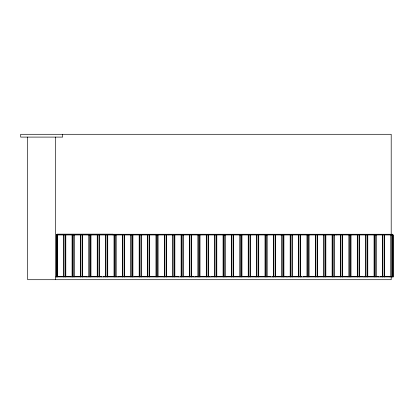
<?xml version="1.0" encoding="UTF-8"?>
<svg xmlns="http://www.w3.org/2000/svg" width="414" height="414" viewBox="0 0 414 414"><rect width="100%" height="100%" fill="white"/><g stroke="black" fill="none" stroke-linecap="round" stroke-linejoin="round"><path stroke-width="0.62" d="M57.049 234.262L392.596 234.262L392.596 276.904M57.049 234.541L112.975 234.541M57.049 234.614L392.586 234.614M57.049 276.485L71.032 276.485L71.032 276.904M72.429 276.485L86.412 276.485L86.412 276.904M132.547 276.485L118.57 276.485L118.57 276.904M147.927 276.485L133.945 276.485L133.945 276.904M149.325 276.485L163.307 276.485L163.307 276.904M164.705 276.485L178.688 276.485L178.688 276.904M224.823 276.485L210.845 276.485L210.845 276.904M240.203 276.485L226.22 276.485L226.22 276.904M241.6 276.485L255.583 276.485L255.583 276.904M256.98 276.485L270.963 276.485L270.963 276.904M317.098 276.485L303.12 276.485L303.12 276.904M332.478 276.485L318.495 276.485L318.495 276.904M333.875 276.485L347.858 276.485L347.858 276.904M349.256 276.485L363.238 276.485L363.238 276.904M55.652 276.904L391.199 276.904M391.302 276.904L393.3 276.904L393.295 234.961L56.351 234.961L56.351 276.904M147.927 276.557L149.806 276.562M156.068 276.573L157.946 276.573M164.834 276.583L166.086 276.583M392.948 234.961L392.948 276.904M391.199 234.319L391.199 134.296L20.7 134.296L20.7 137.096L62.643 137.096L62.643 134.296M391.199 234.961L391.199 279.704L27.691 279.704L27.691 137.096M390.852 234.961L390.852 276.904M389.802 276.904L389.802 276.485L380.016 276.485L380.016 276.904M384.559 234.961L384.559 276.904M384.213 234.961L384.213 276.904M382.81 234.961L382.81 276.904M382.464 234.961L382.464 276.904M378.619 276.904L378.619 276.485L364.636 276.485L364.636 276.904M376.171 234.961L376.171 276.904M375.819 234.961L375.819 276.904M374.422 234.961L374.422 276.904M374.07 234.961L374.07 276.904M367.777 234.961L367.777 276.904M367.43 234.961L367.43 276.904M366.033 234.961L366.033 276.904M365.686 234.961L365.686 276.904M359.393 234.961L359.393 276.904M359.047 234.961L359.047 276.904M357.644 234.961L357.644 276.904M357.298 234.961L357.298 276.904M351.005 234.961L351.005 276.904M350.653 234.961L350.653 276.904M349.256 234.961L349.256 276.904M348.909 234.961L348.909 276.904M342.616 234.961L342.616 276.904M342.264 234.961L342.264 276.904M340.867 234.961L340.867 276.904M340.52 234.961L340.52 276.904M336.675 234.262L336.66 234.961M334.227 234.961L334.227 276.904M333.875 234.961L333.875 276.904M332.478 234.961L332.478 276.904M332.126 234.961L332.126 276.904M325.834 234.961L325.834 276.904M325.487 234.961L325.487 276.904M324.09 234.961L324.09 276.904M323.743 234.961L323.743 276.904M317.45 234.961L317.45 276.904M317.103 234.961L317.098 276.904M315.701 234.961L315.701 276.904M315.354 234.961L315.354 276.904M309.061 234.961L309.061 276.904M308.709 234.961L308.709 276.904M307.312 234.961L307.312 276.904M306.96 234.961L306.96 276.904M301.718 276.904L301.718 276.485L287.74 276.485L287.74 276.904M300.667 234.961L300.667 276.904M300.321 234.961L300.321 276.904M298.924 234.961L298.924 276.904M298.577 234.961L298.577 276.904M292.284 234.961L292.284 276.904M291.937 234.961L291.937 276.904M290.535 234.961L290.535 276.904M290.188 234.961L290.188 276.904M286.343 276.904L286.343 276.485L272.36 276.485L272.36 276.904M283.895 234.961L283.895 276.904M283.543 234.961L283.543 276.904M282.146 234.961L282.146 276.904M281.799 234.961L281.799 276.904M280.733 234.262L280.733 234.961M275.507 234.961L275.507 276.904M275.155 234.961L275.155 276.904M273.757 234.961L273.757 276.904M273.406 234.961L273.406 276.904M267.113 234.961L267.113 276.904M266.766 234.961L266.766 276.904M265.369 234.961L265.369 276.904M265.022 234.961L265.022 276.904M258.729 234.961L258.729 276.904M258.383 234.961L258.383 276.904M256.98 234.961L256.98 276.904M256.633 234.961L256.633 276.904M250.341 234.961L250.341 276.904M249.989 234.961L249.989 276.904M248.591 234.961L248.591 276.904M248.24 234.961L248.24 276.904M241.952 234.961L241.952 276.904M241.6 234.961L241.6 276.904M240.203 234.961L240.203 276.904M239.856 234.961L239.856 276.904M233.563 234.961L233.563 276.904M233.217 234.961L233.217 276.904M231.814 234.961L231.814 276.904M231.467 234.961L231.467 276.904M225.175 234.961L225.175 276.904M224.823 234.961L224.823 276.904M224.812 234.262L224.812 234.961M223.425 234.961L223.425 276.904M223.079 234.961L223.079 276.904M216.786 234.961L216.786 276.904M216.434 234.961L216.434 276.904M215.037 234.961L215.037 276.904M214.69 234.961L214.69 276.904M209.443 276.904L209.443 276.485L195.465 276.485L195.465 276.904M208.397 234.961L208.397 276.904M208.045 234.961L208.045 276.904M206.648 234.961L206.648 276.904M206.296 234.961L206.296 276.904M200.009 234.961L200.009 276.904M199.657 234.961L199.657 276.904M198.259 234.961L198.259 276.904M197.913 234.961L197.913 276.904M194.068 276.904L194.068 276.485L180.085 276.485L180.085 276.904M191.62 234.961L191.62 276.904M191.273 234.961L191.273 276.904M189.871 234.961L189.871 276.904M189.524 234.961L189.524 276.904M183.231 234.961L183.231 276.904M182.879 234.961L182.879 276.904M181.482 234.961L181.482 276.904M181.13 234.961L181.13 276.904M174.843 234.961L174.843 276.904M174.491 234.961L174.491 276.904M173.093 234.961L173.093 276.904M172.747 234.961L172.747 276.904M168.886 234.262L168.886 234.961M166.454 234.961L166.454 276.904M166.107 234.961L166.107 276.904M164.705 234.961L164.705 276.904M164.358 234.961L164.358 276.904M158.065 234.961L158.065 276.904M157.713 234.961L157.713 276.904M156.316 234.961L156.316 276.904M155.969 234.961L155.969 276.904M149.677 234.961L149.677 276.904M149.325 234.961L149.325 276.904M147.927 234.961L147.927 276.904M147.575 234.961L147.575 276.904M141.288 234.961L141.288 276.904M140.936 234.961L140.936 276.904M139.539 234.961L139.539 276.904M139.192 234.961L139.192 276.904M132.899 234.961L132.899 276.904M132.552 234.961L132.547 276.904M131.15 234.961L131.15 276.904M130.803 234.961L130.803 276.904M124.51 234.961L124.51 276.904M124.159 234.961L124.159 276.904M122.761 234.961L122.761 276.904M122.409 234.961L122.409 276.904M117.167 276.904L117.167 276.485L103.189 276.485L103.189 276.904M116.122 234.961L116.122 276.904M115.77 234.961L115.77 276.904M114.373 234.961L114.373 276.904M114.026 234.961L114.026 276.904M112.96 234.961L112.975 234.195L57.049 234.195L57.049 276.904M107.733 234.961L107.733 276.904M107.386 234.961L107.386 276.904M105.984 234.961L105.984 276.904M105.637 234.961L105.637 276.904M101.792 276.904L101.792 276.485L87.809 276.485L87.809 276.904M99.344 234.961L99.344 276.904M98.993 234.961L98.993 276.904M97.595 234.961L97.595 276.904M97.249 234.961L97.249 276.904M90.956 234.961L90.956 276.904M90.604 234.961L90.604 276.904M89.207 234.961L89.207 276.904M88.86 234.961L88.86 276.904M82.567 234.961L82.567 276.904M82.215 234.961L82.215 276.904M80.818 234.961L80.818 276.904M80.466 234.961L80.466 276.904M74.178 234.961L74.178 276.904M73.827 234.961L73.827 276.904M72.429 234.961L72.429 276.904M72.083 234.961L72.083 276.904M65.79 234.961L65.79 276.904M65.443 234.961L65.443 276.904M64.041 234.961L64.041 276.904M63.694 234.961L63.694 276.904M57.401 234.961L57.401 276.904M56.702 234.961L56.702 276.904M55.652 137.096L55.652 279.704"/></g></svg>
